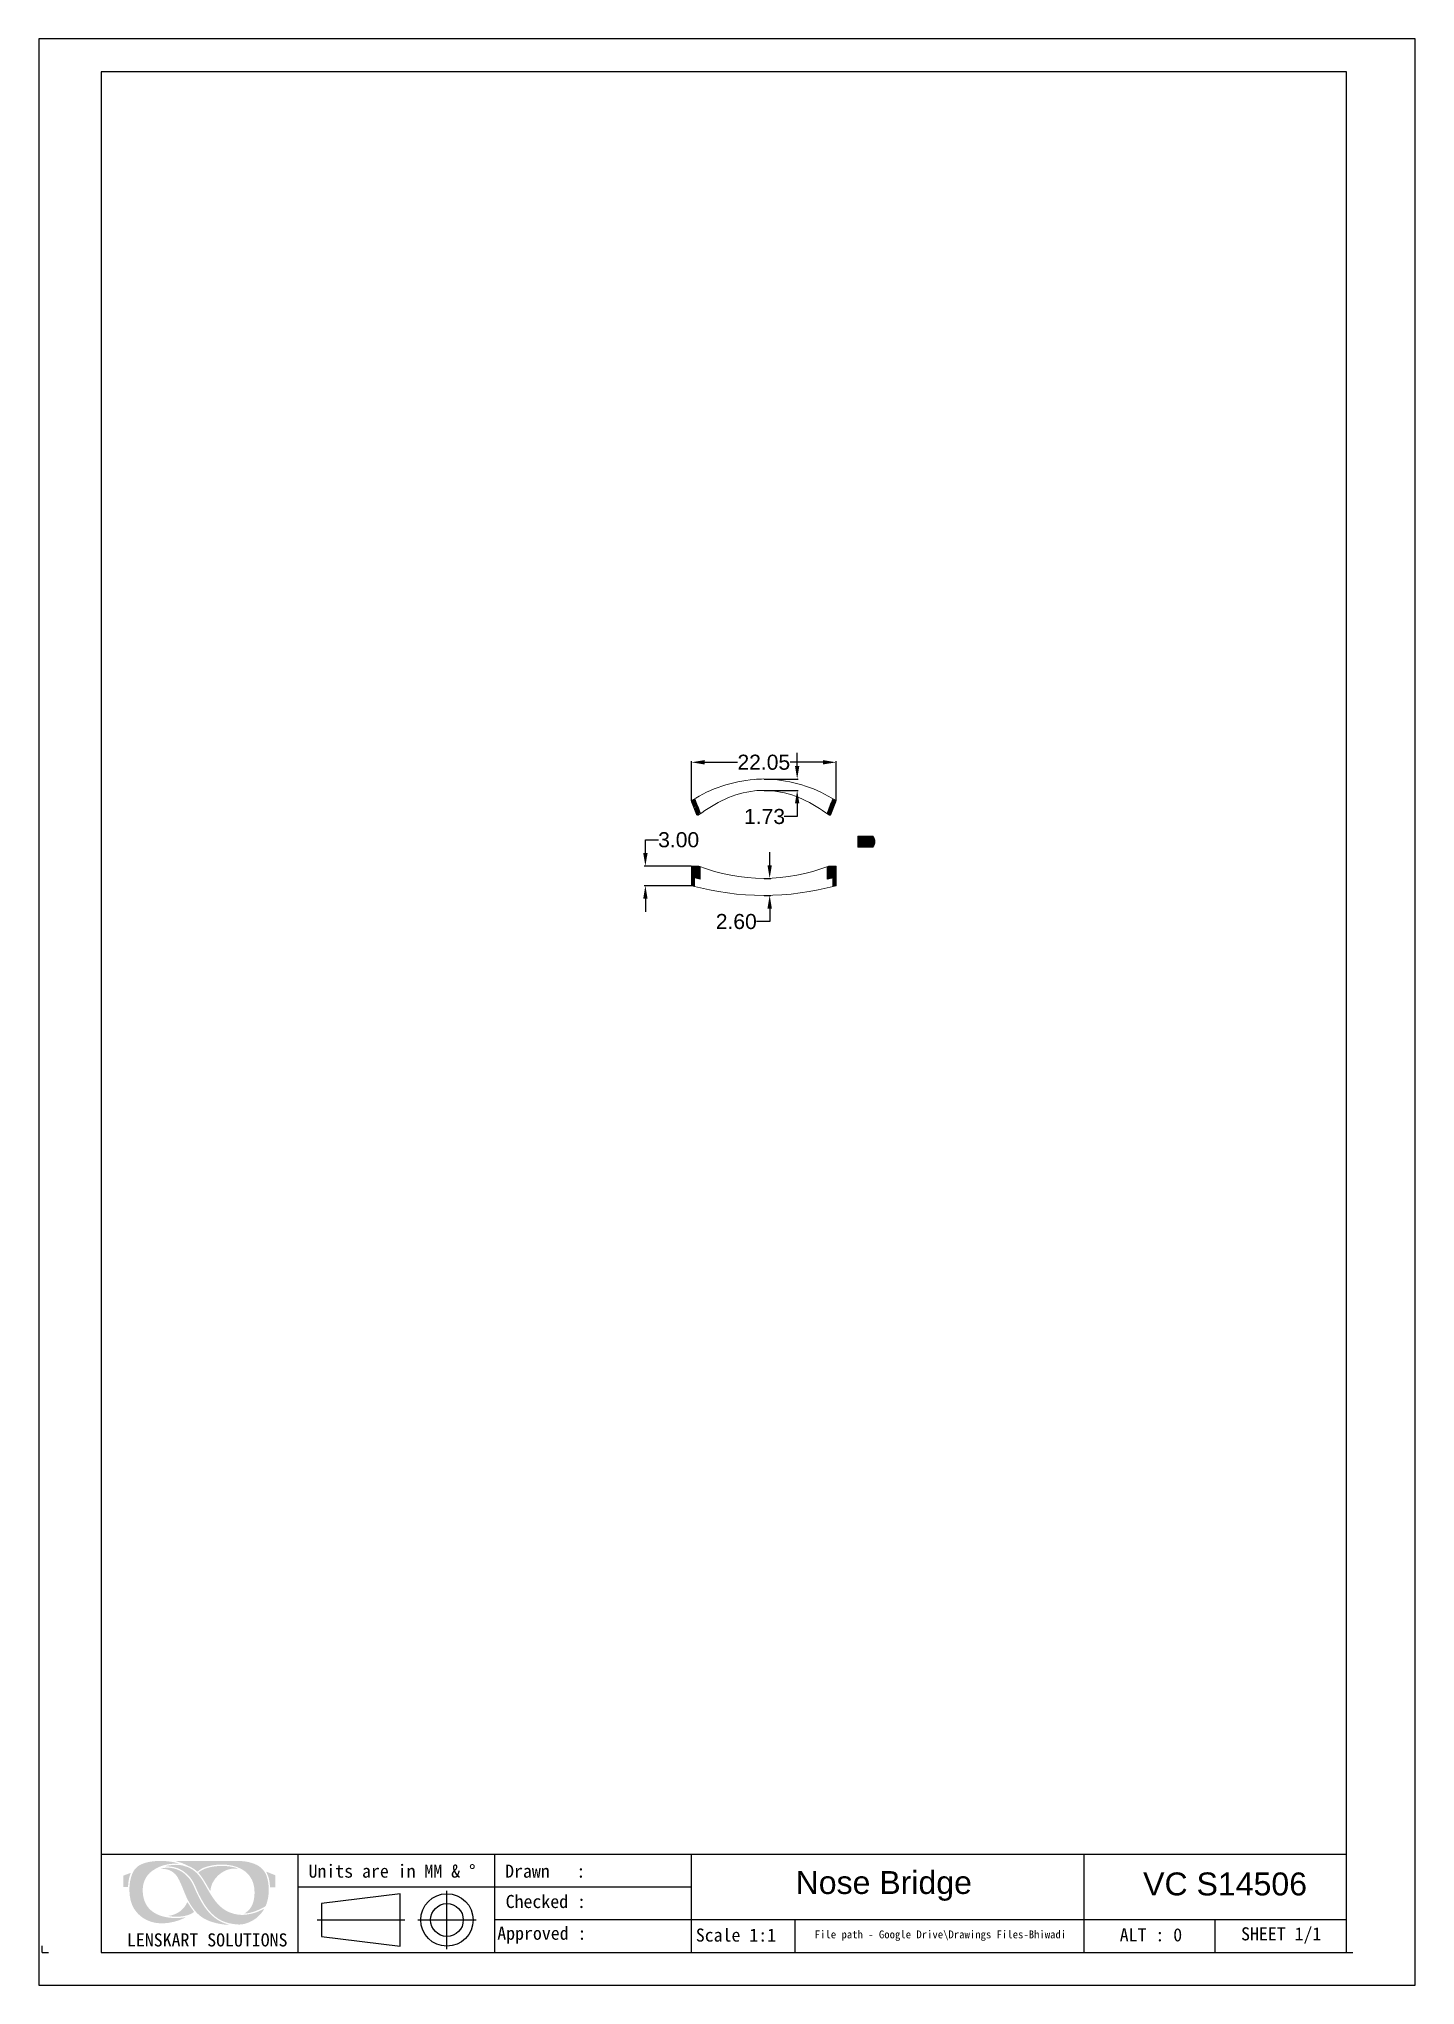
# Model space of a CAD drawing. Header units: millimetres. Extents: x 2118 to 2328, y 1133 to 1430.
import ezdxf

# ---------------------------------------------------------------- set-up
doc = ezdxf.new("R2010")
doc.units = ezdxf.units.MM
doc.layers.add('图框-线条', color=7, linetype='Continuous')
doc.layers.add('绘图层', color=7, linetype='Continuous', lineweight=15)
doc.styles.get("Standard").update_dxf_attribs({"font": 'arial.ttf'})
doc.styles.add('宋体', font='SimSun.ttf')
doc.dimstyles.new('Standard$0', dxfattribs={"dimtxt": 2.3, "dimasz": 2, "dimexe": 1, "dimexo": 1, "dimgap": 1, "dimtad": 0, "dimtih": 1, "dimtoh": 1, "dimdec": 1, "dimzin": 0, "dimdsep": 46, "dimtxsty": 'Standard', "dimcen": 0, "dimclrd": 4, "dimclre": 4, "dimclrt": 4, "dimadec": 1, "dimazin": 0, "dimtfac": 1, "dimtdec": 1, "dimtofl": 0, "dimtmove": 0, "dimatfit": 0, "dimfxl": 1, "dimtolj": 1, "dimtzin": 0, "dimarcsym": 0})
pattern_1 = [(45, (1332.65278, 489.1926), (-0.112253202, 0.112253202), [])]

# ---------------------------------------------------------------- blocks, each defined once
blk = doc.blocks.new('*D6')
at = {"color": 0, "lineweight": -2, "transparency": 16777216}
for p, q in [((2217.66, 1313.96), (2217.66, 1320.03)), ((2219.66, 1319.85), (2224.69, 1319.85)), ((2237.71, 1319.85), (2232.69, 1319.85)), ((2239.71, 1313.96), (2239.71, 1320.03))]:
    blk.add_line(p, q, dxfattribs=at)
at = {"color": 0, "transparency": 16777216}
for points in [[(2219.66, 1320.19), (2219.66, 1319.52), (2217.66, 1319.85)], [(2237.71, 1320.19), (2237.71, 1319.52), (2239.71, 1319.85)]]:
    blk.add_solid(points, dxfattribs=at)
at = {"layer": 'Defpoints', "color": 0, "transparency": 16777216}
for p in [(2239.71, 1319.85), (2217.66, 1313.9), (2239.71, 1313.9)]:
    blk.add_point(p, dxfattribs=at)
at = {"color": 0, "lineweight": 9, "transparency": 16777216, "insert": (2228.69, 1319.85), "char_height": 2.3, "attachment_point": 5}
blk.add_mtext('\\A1;22.05', dxfattribs=at)
blk = doc.blocks.new('*D7')
at = {"color": 0, "lineweight": -2, "transparency": 16777216}
for p, q in [((2233.78, 1319.3), (2233.78, 1321.3)), ((2228.75, 1317.3), (2233.96, 1317.3)), ((2228.75, 1315.57), (2233.96, 1315.57)), ((2233.78, 1313.57), (2233.78, 1311.57)), ((2233.78, 1311.57), (2231.78, 1311.57))]:
    blk.add_line(p, q, dxfattribs=at)
at = {"color": 0, "transparency": 16777216}
for points in [[(2233.45, 1319.3), (2234.12, 1319.3), (2233.78, 1317.3)], [(2233.45, 1313.57), (2234.12, 1313.57), (2233.78, 1315.57)]]:
    blk.add_solid(points, dxfattribs=at)
at = {"layer": 'Defpoints', "color": 0, "transparency": 16777216}
for p in [(2228.69, 1317.3), (2228.69, 1315.57), (2233.78, 1315.57)]:
    blk.add_point(p, dxfattribs=at)
at = {"color": 0, "lineweight": 9, "transparency": 16777216, "insert": (2228.81, 1311.57), "char_height": 2.3, "attachment_point": 5}
blk.add_mtext('\\A1;1.73', dxfattribs=at)
blk = doc.blocks.new('*D8')
at = {"color": 0, "lineweight": -2, "transparency": 16777216}
for p, q in [((2229.59, 1304.14), (2229.59, 1306.14)), ((2228.75, 1302.14), (2229.77, 1302.14)), ((2228.75, 1299.54), (2229.77, 1299.54)), ((2229.59, 1295.54), (2227.59, 1295.54)), ((2229.59, 1297.54), (2229.59, 1295.54))]:
    blk.add_line(p, q, dxfattribs=at)
at = {"color": 0, "transparency": 16777216}
for points in [[(2229.25, 1304.14), (2229.92, 1304.14), (2229.59, 1302.14)], [(2229.25, 1297.54), (2229.92, 1297.54), (2229.59, 1299.54)]]:
    blk.add_solid(points, dxfattribs=at)
at = {"layer": 'Defpoints', "color": 0, "transparency": 16777216}
for p in [(2228.69, 1302.14), (2228.69, 1299.54), (2229.59, 1299.54)]:
    blk.add_point(p, dxfattribs=at)
at = {"color": 0, "lineweight": 9, "transparency": 16777216, "insert": (2224.49, 1295.54), "char_height": 2.3, "attachment_point": 5}
blk.add_mtext('\\A1;2.60', dxfattribs=at)
blk = doc.blocks.new('*D9')
at = {"color": 0, "lineweight": -2, "transparency": 16777216}
for p, q in [((2210.62, 1306.02), (2210.62, 1308.02)), ((2210.62, 1308.02), (2212.62, 1308.02)), ((2217.6, 1304.02), (2210.44, 1304.02)), ((2217.6, 1301.02), (2210.44, 1301.02)), ((2210.62, 1299.02), (2210.62, 1297.02))]:
    blk.add_line(p, q, dxfattribs=at)
at = {"color": 0, "transparency": 16777216}
for points in [[(2210.29, 1306.02), (2210.96, 1306.02), (2210.62, 1304.02)], [(2210.29, 1299.02), (2210.96, 1299.02), (2210.62, 1301.02)]]:
    blk.add_solid(points, dxfattribs=at)
at = {"layer": 'Defpoints', "color": 0, "transparency": 16777216}
for p in [(2210.62, 1304.02), (2217.66, 1304.02), (2217.66, 1301.02)]:
    blk.add_point(p, dxfattribs=at)
at = {"color": 0, "lineweight": 9, "transparency": 16777216, "insert": (2215.7, 1308.02), "char_height": 2.3, "attachment_point": 5}
blk.add_mtext('\\A1;3.00', dxfattribs=at)
blk = doc.blocks.new('hfh')
at = {"layer": '图框-线条', "lineweight": 0, "ltscale": 0.1}
h = blk.add_hatch(color=252, dxfattribs=at)
edge = h.paths.add_edge_path()
edge.add_spline(control_points=[(2045.61, 1172.06), (2045.61, 1172.06), (2045.61, 1170.35), (2045.61, 1170.35), (2045.61, 1170.35), (2045.61, 1170.35), (2046.32, 1170.35), (2046.32, 1170.35), (2046.32, 1170.35), (2046.38, 1170.75), (2046.38, 1171.1), (2046.46, 1171.49), (2046.46, 1171.49), (2046.53, 1171.84), (2046.64, 1172.19), (2046.76, 1172.5), (2046.76, 1172.5), (2046.76, 1172.5), (2045.61, 1172.06), (2045.61, 1172.06)], knot_values=[0, 0, 0, 0, 0.166667, 0.166667, 0.166667, 0.166677, 0.333333, 0.333333, 0.333333, 0.333343, 0.5, 0.5, 0.5, 0.50001, 0.666667, 0.666667, 0.666667, 0.666677, 1, 1, 1, 1], degree=3, periodic=0)
edge = h.paths.add_edge_path()
edge.add_spline(control_points=[(2068.01, 1170.27), (2068.01, 1170.27), (2068.82, 1170.26), (2068.82, 1170.26), (2068.82, 1170.26), (2068.82, 1170.26), (2068.82, 1172.12), (2068.82, 1172.12), (2068.82, 1172.12), (2068.82, 1172.12), (2067.41, 1172.68), (2067.41, 1172.68), (2067.41, 1172.68), (2067.56, 1172.32), (2067.72, 1172.06), (2067.83, 1171.61), (2067.83, 1171.61), (2067.94, 1171.16), (2067.97, 1170.76), (2068.01, 1170.27)], knot_values=[0, 0, 0, 0, 0.166667, 0.166667, 0.166667, 0.166677, 0.333333, 0.333333, 0.333333, 0.333343, 0.5, 0.5, 0.5, 0.50001, 0.666667, 0.666667, 0.666667, 0.666677, 1, 1, 1, 1], degree=3, periodic=0)
edge = h.paths.add_edge_path(flags=17)
edge.add_spline(control_points=[(2052.53, 1165.93), (2052.66, 1165.82), (2053.49, 1165.8), (2053.63, 1165.8), (2053.63, 1165.8), (2054.51, 1165.77), (2055.83, 1165.99), (2056.41, 1166.54), (2056.41, 1166.54), (2056.35, 1166.62), (2056.32, 1166.66), (2056.27, 1166.73), (2056.27, 1166.73), (2056.27, 1166.73), (2055.4, 1168.01), (2055.4, 1168.01), (2055.4, 1168.01), (2055.19, 1167.75), (2055.09, 1167.26), (2054.29, 1166.64), (2054.29, 1166.64), (2053.82, 1166.28), (2053.26, 1166.03), (2052.53, 1165.93)], knot_values=[0, 0, 0, 0, 0.142857, 0.142857, 0.142857, 0.142867, 0.285714, 0.285714, 0.285714, 0.285724, 0.428571, 0.428571, 0.428571, 0.428581, 0.571429, 0.571429, 0.571429, 0.571439, 0.714286, 0.714286, 0.714286, 0.714296, 1, 1, 1, 1], degree=3, periodic=0)
edge = h.paths.add_edge_path(flags=17)
edge.add_spline(control_points=[(2057.08, 1172.5), (2057.13, 1172.42), (2057.14, 1172.43), (2057.2, 1172.36), (2057.2, 1172.36), (2057.85, 1171.62), (2058.78, 1169.83), (2058.9, 1169.7), (2058.9, 1169.7), (2058.96, 1171.2), (2060.21, 1172.51), (2061.45, 1172.94), (2061.45, 1172.94), (2062.1, 1173.17), (2062.45, 1173.17), (2063.17, 1173.11), (2063.17, 1173.11), (2062.93, 1173.3), (2061.92, 1173.46), (2061.67, 1173.49), (2061.67, 1173.49), (2060.46, 1173.63), (2058.7, 1173.52), (2057.62, 1172.91), (2057.62, 1172.91), (2057.45, 1172.82), (2057.14, 1172.62), (2057.08, 1172.5)], knot_values=[0, 0, 0, 0, 0.125, 0.125, 0.125, 0.12501, 0.25, 0.25, 0.25, 0.25001, 0.375, 0.375, 0.375, 0.37501, 0.5, 0.5, 0.5, 0.50001, 0.625, 0.625, 0.625, 0.62501, 0.75, 0.75, 0.75, 0.75001, 1, 1, 1, 1], degree=3, periodic=0)
edge = h.paths.add_edge_path()
edge.add_spline(control_points=[(2056.5, 1170.15), (2056.09, 1171.07), (2055.97, 1171.32), (2055.33, 1172.01), (2055.33, 1172.01), (2054.45, 1172.95), (2053.11, 1173.42), (2051.78, 1173.24), (2051.78, 1173.24), (2051.69, 1173.23), (2051.62, 1173.22), (2051.53, 1173.2), (2051.53, 1173.2), (2051.53, 1173.2), (2051.3, 1173.13), (2051.3, 1173.13), (2051.3, 1173.13), (2052.07, 1173.1), (2052.66, 1172.98), (2053.17, 1172.6), (2053.17, 1172.6), (2053.68, 1172.22), (2053.87, 1171.91), (2054.2, 1171.25), (2054.2, 1171.25), (2054.73, 1170.17), (2055.08, 1168.96), (2055.68, 1167.96), (2055.68, 1167.96), (2056.31, 1166.89), (2056.92, 1166.11), (2057.98, 1165.49), (2057.98, 1165.49), (2058.84, 1164.99), (2060.63, 1164.52), (2061.82, 1164.57), (2061.82, 1164.57), (2061.68, 1164.63), (2061.5, 1164.66), (2061.34, 1164.71), (2061.34, 1164.71), (2059.13, 1165.38), (2057.85, 1167.26), (2056.88, 1169.32), (2056.88, 1169.32), (2056.75, 1169.59), (2056.62, 1169.87), (2056.5, 1170.15)], knot_values=[0, 0, 0, 0, 0.076923, 0.076923, 0.076923, 0.076933, 0.153846, 0.153846, 0.153846, 0.153856, 0.230769, 0.230769, 0.230769, 0.230779, 0.307692, 0.307692, 0.307692, 0.307702, 0.384615, 0.384615, 0.384615, 0.384625, 0.461538, 0.461538, 0.461538, 0.461548, 0.538462, 0.538462, 0.538462, 0.538472, 0.615385, 0.615385, 0.615385, 0.615395, 0.692308, 0.692308, 0.692308, 0.692318, 0.769231, 0.769231, 0.769231, 0.769241, 0.846154, 0.846154, 0.846154, 0.846164, 1, 1, 1, 1], degree=3, periodic=0)
edge = h.paths.add_edge_path()
edge.add_spline(control_points=[(2067.12, 1167), (2067.09, 1167), (2066.27, 1166.61), (2066.1, 1166.55), (2066.1, 1166.55), (2065.75, 1166.41), (2065.33, 1166.28), (2064.94, 1166.21), (2064.94, 1166.21), (2063.97, 1166.02), (2063.25, 1166.02), (2062.32, 1166.29), (2062.32, 1166.29), (2060.73, 1166.75), (2059.81, 1167.86), (2059.07, 1169.02), (2059.07, 1169.02), (2057.74, 1171.08), (2057.21, 1173.07), (2054.66, 1173.61), (2054.66, 1173.61), (2054.23, 1173.7), (2053.72, 1173.74), (2053.26, 1173.7), (2053.26, 1173.7), (2052.96, 1173.68), (2052.24, 1173.61), (2052.02, 1173.48), (2052.02, 1173.48), (2053.14, 1173.5), (2054.02, 1173.28), (2054.82, 1172.71), (2054.82, 1172.71), (2056.47, 1171.53), (2056.52, 1170.29), (2057.39, 1168.74), (2057.39, 1168.74), (2057.8, 1168), (2058.1, 1167.43), (2058.67, 1166.76), (2058.67, 1166.76), (2059.86, 1165.37), (2061.12, 1164.75), (2063.06, 1164.61), (2063.06, 1164.61), (2064, 1164.54), (2064.94, 1164.95), (2065.56, 1165.34), (2065.56, 1165.34), (2065.99, 1165.61), (2066.33, 1165.95), (2066.65, 1166.32), (2066.65, 1166.32), (2066.81, 1166.51), (2066.99, 1166.79), (2067.12, 1167)], knot_values=[0, 0, 0, 0, 0.066667, 0.066667, 0.066667, 0.066677, 0.133333, 0.133333, 0.133333, 0.133343, 0.2, 0.2, 0.2, 0.20001, 0.266667, 0.266667, 0.266667, 0.266677, 0.333333, 0.333333, 0.333333, 0.333343, 0.4, 0.4, 0.4, 0.40001, 0.466667, 0.466667, 0.466667, 0.466677, 0.533333, 0.533333, 0.533333, 0.533343, 0.6, 0.6, 0.6, 0.60001, 0.666667, 0.666667, 0.666667, 0.666677, 0.733333, 0.733333, 0.733333, 0.733343, 0.8, 0.8, 0.8, 0.80001, 0.866667, 0.866667, 0.866667, 0.866677, 1, 1, 1, 1], degree=3, periodic=0)
edge = h.paths.add_edge_path()
edge.add_spline(control_points=[(2056.93, 1172.66), (2057.49, 1173.1), (2057.65, 1173.24), (2058.47, 1173.47), (2058.47, 1173.47), (2060.34, 1173.99), (2062.75, 1173.85), (2064.22, 1172.7), (2064.22, 1172.7), (2065.02, 1172.07), (2065.68, 1170.97), (2065.64, 1169.42), (2065.64, 1169.42), (2065.61, 1168.27), (2065.33, 1167.17), (2064.42, 1166.51), (2064.42, 1166.51), (2064.36, 1166.47), (2064.12, 1166.31), (2064.06, 1166.29), (2064.06, 1166.29), (2064.95, 1166.24), (2066.34, 1166.84), (2067.08, 1167.26), (2067.08, 1167.26), (2067.36, 1167.41), (2067.33, 1167.39), (2067.45, 1167.71), (2067.45, 1167.71), (2067.91, 1168.97), (2067.93, 1170.72), (2067.5, 1171.95), (2067.5, 1171.95), (2067.31, 1172.51), (2067.09, 1172.81), (2066.72, 1173.18), (2066.72, 1173.18), (2065.96, 1173.94), (2064.45, 1174.29), (2063.36, 1174.29), (2063.36, 1174.29), (2060.14, 1174.29), (2056.83, 1174.33), (2053.62, 1174.29), (2053.62, 1174.29), (2053.86, 1174.19), (2054.27, 1174.09), (2054.54, 1173.99), (2054.54, 1173.99), (2054.81, 1173.9), (2055.99, 1173.34), (2056.22, 1173.2), (2056.22, 1173.2), (2056.55, 1173.01), (2056.87, 1172.7), (2056.93, 1172.66)], knot_values=[0, 0, 0, 0, 0.066667, 0.066667, 0.066667, 0.066677, 0.133333, 0.133333, 0.133333, 0.133343, 0.2, 0.2, 0.2, 0.20001, 0.266667, 0.266667, 0.266667, 0.266677, 0.333333, 0.333333, 0.333333, 0.333343, 0.4, 0.4, 0.4, 0.40001, 0.466667, 0.466667, 0.466667, 0.466677, 0.533333, 0.533333, 0.533333, 0.533343, 0.6, 0.6, 0.6, 0.60001, 0.666667, 0.666667, 0.666667, 0.666677, 0.733333, 0.733333, 0.733333, 0.733343, 0.8, 0.8, 0.8, 0.80001, 0.866667, 0.866667, 0.866667, 0.866677, 1, 1, 1, 1], degree=3, periodic=0)
edge = h.paths.add_edge_path()
edge.add_spline(control_points=[(2055.14, 1165.71), (2055.01, 1165.72), (2054.74, 1165.66), (2054.58, 1165.64), (2054.58, 1165.64), (2052.01, 1165.4), (2048.97, 1166.08), (2048.61, 1169.22), (2048.61, 1169.22), (2048.43, 1170.69), (2048.89, 1172.02), (2050.07, 1172.82), (2050.07, 1172.82), (2051.24, 1173.63), (2052.42, 1173.94), (2054.15, 1173.9), (2054.15, 1173.9), (2054.15, 1173.9), (2053.45, 1174.09), (2053.45, 1174.09), (2053.45, 1174.09), (2051.92, 1174.42), (2049.64, 1174.43), (2048.29, 1173.76), (2048.29, 1173.76), (2047.52, 1173.38), (2047.1, 1172.81), (2046.81, 1171.86), (2046.81, 1171.86), (2046.31, 1170.24), (2046.45, 1167.74), (2047.67, 1166.46), (2047.67, 1166.46), (2047.83, 1166.3), (2047.9, 1166.18), (2048.09, 1166.04), (2048.09, 1166.04), (2048.28, 1165.88), (2048.31, 1165.83), (2048.55, 1165.66), (2048.55, 1165.66), (2050.13, 1164.55), (2052.18, 1164.61), (2053.98, 1165.21), (2053.98, 1165.21), (2054.19, 1165.28), (2054.4, 1165.36), (2054.59, 1165.45), (2054.59, 1165.45), (2054.71, 1165.5), (2055.08, 1165.69), (2055.14, 1165.71)], knot_values=[0, 0, 0, 0, 0.071429, 0.071429, 0.071429, 0.071439, 0.142857, 0.142857, 0.142857, 0.142867, 0.214286, 0.214286, 0.214286, 0.214296, 0.285714, 0.285714, 0.285714, 0.285724, 0.357143, 0.357143, 0.357143, 0.357153, 0.428571, 0.428571, 0.428571, 0.428581, 0.5, 0.5, 0.5, 0.50001, 0.571429, 0.571429, 0.571429, 0.571439, 0.642857, 0.642857, 0.642857, 0.642867, 0.714286, 0.714286, 0.714286, 0.714296, 0.785714, 0.785714, 0.785714, 0.785724, 0.857143, 0.857143, 0.857143, 0.857153, 1, 1, 1, 1], degree=3, periodic=0)
for p, q in [((2042.25, 1175.36), (2232.25, 1175.36)), ((2072.25, 1175.36), (2072.25, 1160.36)), ((2102.25, 1175.36), (2102.25, 1160.36)), ((2132.25, 1175.36), (2132.25, 1160.36)), ((2192.25, 1160.36), (2192.25, 1175.36)), ((2072.25, 1170.36), (2132.25, 1170.36)), ((2095, 1160.86), (2095, 1169.75)), ((2075.19, 1165.3), (2088.58, 1165.3)), ((2090.56, 1165.3), (2099.44, 1165.3)), ((2102.25, 1165.36), (2232.25, 1165.36)), ((2148.09, 1165.35), (2148.09, 1160.35)), ((2212.25, 1160.36), (2212.25, 1165.36)), ((2033.22, 1160.36), (2033.22, 1161.36)), ((2033.22, 1160.36), (2034.22, 1160.36)), ((2042.25, 1160.36), (2233.22, 1160.36))]:
    blk.add_line(p, q)
for points in [[(2032.74, 1155.36), (2242.74, 1155.36), (2242.74, 1452.36), (2032.74, 1452.36)], [(2075.85, 1162.8), (2087.85, 1161.3), (2087.85, 1169.3), (2075.85, 1167.8)]]:
    blk.add_lwpolyline(points, close=True)
blk.add_lwpolyline([(2232.25, 1160.36), (2232.25, 1447.36), (2042.25, 1447.36), (2042.25, 1160.36)])
for radius in [4, 2.5]:
    blk.add_circle((2095, 1165.3), radius)
at = {"insert": (2161.66, 1170.49), "char_height": 3.5, "width": 34.3483, "attachment_point": 5}
blk.add_mtext('Nose Bridge', dxfattribs=at)
at = {"layer": '绘图层', "color": 7, "linetype": 'ByBlock', "lineweight": 9, "attachment_point": 5, "style": '宋体'}
for s, insert, char_height, width in [('\\pxql;{\\fNSimSun|b0|i0|c0|p49;Units are in MM & %%D}', (2089.15, 1172.74), 2, 30.5443), ('\\pxql;{\\fNSimSun|b0|i0|c0|p49;Drawn   : }', (2119.15, 1172.74), 2, 30.5443), ('\\pxql;{\\fNSimSun|b0|i0|c0|p49;Checked : }', (2115.41, 1168.1), 2, 22.9015), ('\\pxql;{\\fNSimSun|b0|i0|c0|p49;Approved :}', (2114.13, 1162.99), 2, 22.9015), ('{\\fNSimSun|b0|i0|c0|p49;SHEET 1/1}', (2222.31, 1162.94), 2, 17.2791), ('{\\fSimSun|b0|i0|c134|p2;LENSKART SOLUTIONS}', (2058.42, 1162.24), 2, 58.9745), ('\\pxql;{\\fNSimSun|b0|i0|c0|p49;Scale 1:1}', (2144.43, 1162.98), 2, 22.9015), ('\\pxql;{\\fNSimSun|b0|i0|c0|p49;File path - Google Drive\\\\Drawings Files-Bhiwadi}', (2196.07, 1162.9), 1.2, 89.89), ('{\\fNSimSun|b0|i0|c0|p49;ALT : 0}', (2202.43, 1163.02), 2, 17.2791)]:
    blk.add_mtext(s, dxfattribs=dict(at, insert=insert, char_height=char_height, width=width))

msp = doc.modelspace()

# ---------------------------------------------------------------- hatches: boundary and pattern name
at = {"lineweight": 9}
h = msp.add_hatch(dxfattribs=at)
h.set_pattern_fill('ANSI31', color=1, scale=0.05, style=0)
h.set_pattern_definition([(45, (1331.0841, 471.77978), (-0.112253202, 0.112253202), [])])
h.paths.add_polyline_path([(2218.132, 1314.3, 0.0051195), (2217.756, 1314.071, 0.3802286), (2217.681, 1313.816, -0.0150953), (2217.676, 1313.827), (2218.444, 1311.901, 0.4930784), (2218.749, 1311.815, -0.0039393), (2219.038, 1312.027, 0.022627)])
h = msp.add_hatch(dxfattribs=at)
h.set_pattern_fill('ANSI31', color=1, scale=0.05, style=0)
h.set_pattern_definition([(135, (3126.29232, 471.77978), (0.112253202, 0.112253202), [])])
h.paths.add_polyline_path([(2238.338, 1312.027, -0.0039393), (2238.627, 1311.815, 0.4930784), (2238.933, 1311.901), (2239.701, 1313.827, 0.3630495), (2239.621, 1314.071, 0.0051195), (2239.244, 1314.3, 0.022627)])
h = msp.add_hatch(dxfattribs=at)
h.set_pattern_fill('ANSI31', color=1, scale=0.05, style=0)
h.set_pattern_definition([(45, (1329.73347, 472.91885), (-0.112253202, 0.112253202), [])])
edge = h.paths.add_edge_path()
edge.add_arc((2244.29, 1307.734), 1.354, 321.11993, 398.88007)
edge.add_line((2245.344, 1308.584), (2243.044, 1308.584))
edge.add_line((2243.044, 1308.584), (2243.044, 1306.884))
edge.add_line((2243.044, 1306.884), (2245.344, 1306.884))
h = msp.add_hatch(dxfattribs=at)
h.set_pattern_fill('ANSI31', color=1, scale=0.05, style=0)
h.set_pattern_definition(pattern_1)
h.paths.add_polyline_path([(2219.006, 1303.938, -0.0021946), (2218.756, 1304.025), (2217.662, 1304.025), (2217.662, 1301.025, 0.0025467), (2218.138, 1300.915), (2218.138, 1302.242, -0.0000398), (2218.132, 1302.244, 0.0055858), (2219.006, 1302.018)])
h = msp.add_hatch(dxfattribs=at)
h.set_pattern_fill('ANSI31', color=1, scale=0.05, style=0)
h.set_pattern_definition(pattern_1)
h.paths.add_polyline_path([(2239.715, 1304.025), (2238.62, 1304.025, -0.0021946), (2238.37, 1303.938), (2238.37, 1302.018, 0.0055459), (2239.238, 1302.242), (2239.238, 1300.915, 0.0025467), (2239.715, 1301.025)])

# ---------------------------------------------------------------- linework, layer by layer
at = {"color": 0, "lineweight": 9}
for p, q in [((2217.676, 1313.827), (2218.444, 1311.901)), ((2239.701, 1313.827), (2238.933, 1311.901)), ((2243.044, 1308.584), (2245.344, 1308.584)), ((2243.044, 1306.884), (2243.044, 1308.584)), ((2245.344, 1306.884), (2243.044, 1306.884)), ((2217.662, 1304.025), (2217.662, 1301.025)), ((2217.662, 1304.025), (2218.756, 1304.025)), ((2219.006, 1302.018), (2219.006, 1303.938)), ((2238.37, 1302.018), (2238.37, 1303.938)), ((2239.715, 1304.025), (2238.62, 1304.025)), ((2239.715, 1304.025), (2239.715, 1301.025)), ((2218.138, 1302.242), (2218.138, 1300.915)), ((2239.238, 1302.242), (2239.238, 1300.915))]:
    msp.add_line(p, q, dxfattribs=at)
for centre, radius, start, end in [((2229.129, 1295.819), 21.505, 95.07382, 121.92819), ((2228.688, 1300.781), 16.523, 84.92618, 95.07382), ((2228.248, 1295.819), 21.505, 58.07181, 84.92618), ((2217.862, 1313.901), 0.2, 121.92819, 201.74181), ((2193.491, 1303.157), 27.043, 19.14879, 24.33363), ((2232.358, 1293.578), 22.755, 114.88834, 126.72945), ((2229.003, 1300.808), 14.784, 96.6713, 114.88834), ((2228.688, 1303.499), 12.075, 83.3287, 96.6713), ((2228.373, 1300.808), 14.784, 65.11166, 83.3287), ((2225.019, 1293.578), 22.755, 53.27055, 65.11166), ((2263.885, 1303.157), 27.043, 155.66637, 160.85121), ((2239.515, 1313.901), 0.2, 338.25819, 58.07181), ((2218.63, 1311.975), 0.2, 201.74181, 306.72945), ((2238.747, 1311.975), 0.2, 233.27055, 338.25819), ((2244.29, 1307.734), 1.354, 321.11993, 38.88007), ((2228.688, 1329.27), 27.129, 248.52476, 291.47524), ((2228.688, 1341.264), 41.723, 254.67572, 285.32428), ((2228.688, 1341.264), 40.423, 254.86194, 256.14209), ((2228.688, 1341.264), 40.423, 283.85791, 285.13806)]:
    msp.add_arc(centre, radius, start, end, dxfattribs=at)
at = {"color": 1, "lineweight": 9}
msp.add_arc((2227.338, 1327.28), 27.129, 311.25276, 312.02917, dxfattribs=at)

# ---------------------------------------------------------------- block references
msp.add_blockref('hfh', (85.34, -22.118))

# ---------------------------------------------------------------- texts
at = {"insert": (2299.081, 1148.657), "char_height": 3.5, "width": 34.34827, "attachment_point": 5}
msp.add_mtext('VC S14506', dxfattribs=at)

# ---------------------------------------------------------------- dimensions: what is measured, and where the dimension line sits
at = {"color": 3, "lineweight": 9}
dim = msp.add_linear_dim(base=(2239.715, 1319.852), p1=(2217.662, 1313.901), p2=(2239.715, 1313.901), dimstyle='Standard$0', override={"dimasz": 2, "dimexe": 0.18, "dimexo": 0.0625, "dimgap": 0.09, "dimdec": 2, "dimtxsty": 'Standard', "dimcen": 0.09, "dimclrd": 0, "dimclre": 0, "dimclrt": 0, "dimtdec": 2, "dimatfit": 3, "dimfxl": 1.25, "dimarcsym": 0}, dxfattribs=at)
dim.commit()
dim.dimension.update_dxf_attribs({"geometry": '*D6', "text_midpoint": (2228.688, 1319.852)})
dim = msp.add_aligned_dim(p1=(2228.688, 1317.305), p2=(2228.688, 1315.574), distance=5.094, dimstyle='Standard$0', override={"dimasz": 2, "dimexe": 0.18, "dimexo": 0.0625, "dimgap": 0.09, "dimdec": 2, "dimtxsty": 'Standard', "dimcen": 0.09, "dimclrd": 0, "dimclre": 0, "dimclrt": 0, "dimtdec": 2, "dimatfit": 3, "dimfxl": 1.25, "dimarcsym": 0}, dxfattribs=at)
dim.commit()
dim.dimension.update_dxf_attribs({"geometry": '*D7', "text_midpoint": (2228.814, 1311.574)})
for base, p1, p2, angle, picture, middle in [((2210.624, 1304.025), (2217.662, 1301.025), (2217.662, 1304.025), 90, '*D9', (2215.696, 1308.025)), ((2229.586, 1299.541), (2228.688, 1302.141), (2228.688, 1299.541), 270, '*D8', (2224.494, 1295.541))]:
    dim = msp.add_linear_dim(base=base, p1=p1, p2=p2, angle=angle, dimstyle='Standard$0', override={"dimasz": 2, "dimexe": 0.18, "dimexo": 0.0625, "dimgap": 0.09, "dimdec": 2, "dimtxsty": 'Standard', "dimcen": 0.09, "dimclrd": 0, "dimclre": 0, "dimclrt": 0, "dimtdec": 2, "dimatfit": 3, "dimfxl": 1.25, "dimarcsym": 0}, dxfattribs=at)
    dim.commit()
    dim.dimension.update_dxf_attribs({"geometry": picture, "text_midpoint": middle, "dimtype": 161})

doc.saveas('drawing.dxf')
